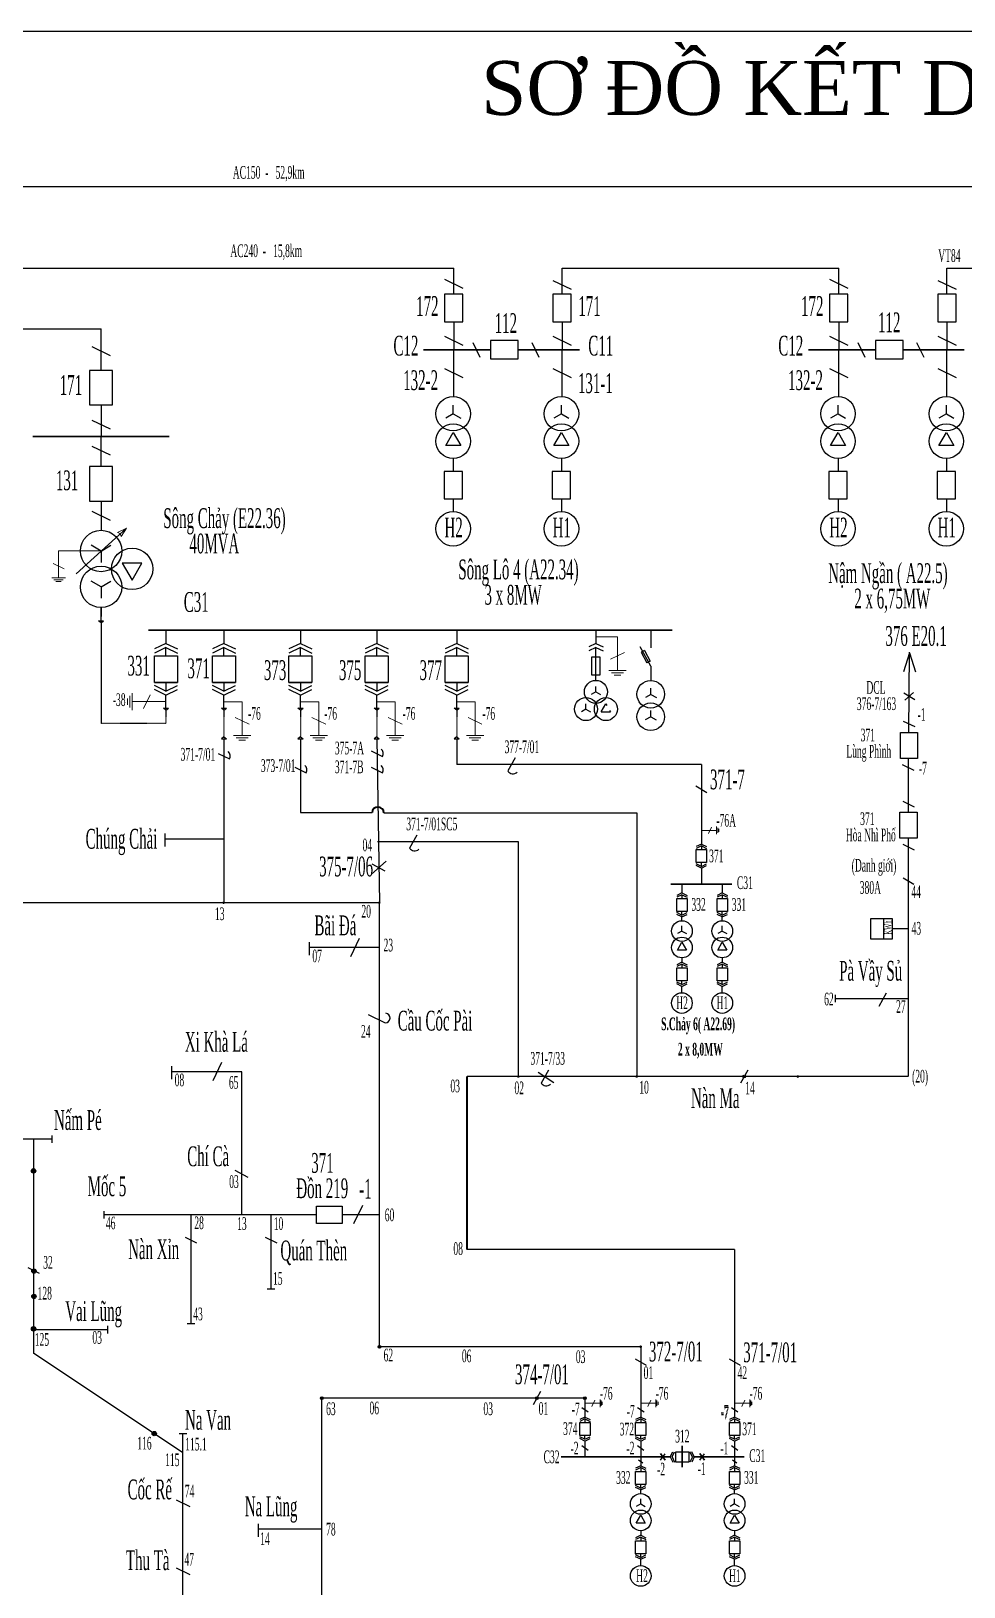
# Model space of a CAD drawing. Header units: inches. Extents: x 5954 to 16840, y 1852 to 5708.
# Drawn here: x 14984 to 15356, y 2912 to 3532 of the extents above; entities that cross this region are included whole.
import ezdxf

# ---------------------------------------------------------------- set-up
doc = ezdxf.new("R2010")
doc.units = ezdxf.units.IN
doc.header["$LTSCALE"] = 0.007
doc.header["$MEASUREMENT"] = 0
doc.linetypes.add('HIDDENX2', pattern=[0.75, 0.5, -0.25])
doc.layers.get('0').update_dxf_attribs({"color": 8, "lineweight": 25})
for name, color, linetype, lineweight in [('0.4+6kV', 6, 'Continuous', 25), ('Cap 35', 30, 'HIDDENX2', 25), ('DZ 22+10', 170, 'Continuous', 25), ('DZ 35', 30, 'Continuous', 25), ('DZ110', 1, 'Continuous', 25), ('TC 110', 1, 'Continuous', 35), ('TC 35', 30, 'Continuous', 35), ('Tiep dat', 7, 'Continuous', 15)]:
    doc.layers.add(name, color=color, linetype=linetype, lineweight=lineweight)
doc.layers.add('Chu', color=7, linetype='Continuous')
doc.layers.add('so', color=7, linetype='Continuous')
doc.styles.add('chu', font='times.ttf', dxfattribs={"width": 0.5, "height": 0.2})
doc.styles.get("Standard").update_dxf_attribs({"font": 'tahoma.ttf'})

msp = doc.modelspace()

# ---------------------------------------------------------------- hatches: boundary and pattern name
at = {"layer": 'DZ 35'}
for points in [[(15059.93, 3184.36, 1), (15061.01, 3184.36, 1)], [(15122, 3184.36, 1), (15123.07, 3184.36, 1)], [(15177.47, 3115.06, 1), (15178.55, 3115.06, 1)], [(15224.67, 3115.06, 1), (15225.75, 3115.06, 1)], [(15267.52, 3115.06, 1), (15268.59, 3115.06, 1)], [(15288.94, 3115.06, 1), (15290.02, 3115.06, 1)], [(14984.66, 3078.27, 1), (14984.66, 3076.54, 1)], [(14984.82, 3038.35, 1), (14984.82, 3036.62, 1)], [(14984.82, 3028.29, 1), (14984.82, 3026.56, 1)], [(14984.66, 3015.35, 1), (14984.66, 3013.63, 1)], [(15122.08, 3007.34, 1), (15123.16, 3007.34, 1)], [(15226.29, 3007.34, 1), (15227.37, 3007.34, 1)], [(15099.15, 2986.84, 1), (15100.23, 2986.84, 1)], [(15184.86, 2986.84, 1), (15185.94, 2986.84, 1)], [(15204.02, 2986.84, 1), (15205.1, 2986.84, 1)], [(15032.84, 2973.56, 1), (15032.84, 2971.83, 1)]]:
    msp.add_hatch(color=256, dxfattribs=at).paths.add_polyline_path(points)

# ---------------------------------------------------------------- linework, layer by layer
at = {"color": 0}
msp.add_lwpolyline([(16839.72, 1851.86), (14499.79, 1851.86), (14499.79, 3531.81), (16839.72, 3531.81)], close=True, dxfattribs=at)
at = {"layer": '0.4+6kV', "color": 6}
for p, q in [((15149.05, 3366.61), (15152.03, 3371.78)), ((15152.03, 3371.78), (15155.02, 3366.61)), ((15192.23, 3366.61), (15195.21, 3371.78)), ((15195.21, 3371.78), (15198.2, 3366.61)), ((15302.55, 3366.61), (15305.53, 3371.78)), ((15305.53, 3371.78), (15308.52, 3366.61)), ((15345.73, 3366.61), (15348.71, 3371.78)), ((15348.71, 3371.78), (15351.7, 3366.61)), ((15155.02, 3366.61), (15149.05, 3366.61)), ((15198.2, 3366.61), (15192.23, 3366.61)), ((15308.52, 3366.61), (15302.55, 3366.61)), ((15351.7, 3366.61), (15345.73, 3366.61)), ((15152.03, 3361.46), (15152.03, 3356.29)), ((15195.21, 3361.46), (15195.21, 3356.29)), ((15305.53, 3361.46), (15305.53, 3356.29)), ((15348.71, 3361.46), (15348.71, 3356.29)), ((15152.03, 3345.3), (15152.03, 3340.28)), ((15152.03, 3344.24), (15152.03, 3340.28)), ((15195.21, 3345.3), (15195.21, 3340.28)), ((15195.21, 3344.24), (15195.21, 3340.28)), ((15305.53, 3345.3), (15305.53, 3340.28)), ((15305.53, 3344.24), (15305.53, 3340.28)), ((15348.71, 3345.3), (15348.71, 3340.28)), ((15348.71, 3344.24), (15348.71, 3340.28)), ((15152.03, 3336.63), (15152.03, 3336.63)), ((15195.21, 3336.63), (15195.21, 3336.63)), ((15305.53, 3336.63), (15305.53, 3336.63)), ((15348.71, 3336.63), (15348.71, 3336.63))]:
    msp.add_line(p, q, dxfattribs=at)
at = {"layer": '0.4+6kV'}
for p, q in [((15241.46, 3165.47), (15243.25, 3168.56)), ((15245.04, 3165.47), (15241.46, 3165.47)), ((15243.25, 3168.56), (15245.04, 3165.47)), ((15257.54, 3165.47), (15259.33, 3168.56)), ((15261.12, 3165.47), (15257.54, 3165.47)), ((15259.33, 3168.56), (15261.12, 3165.47)), ((15243.25, 3160.61), (15241.19, 3159.61)), ((15243.25, 3159.88), (15241.19, 3158.88)), ((15243.25, 3162.37), (15243.25, 3160.61)), ((15243.25, 3160.61), (15245.31, 3159.61)), ((15243.25, 3159.88), (15243.25, 3158.41)), ((15243.25, 3159.88), (15245.31, 3158.88)), ((15259.33, 3160.61), (15257.27, 3159.61)), ((15259.33, 3159.88), (15257.27, 3158.88)), ((15259.33, 3162.37), (15259.33, 3160.61)), ((15259.33, 3160.61), (15261.4, 3159.61)), ((15259.33, 3159.88), (15259.33, 3158.41)), ((15259.33, 3159.88), (15261.4, 3158.88)), ((15243.23, 3151.01), (15241.17, 3152.01)), ((15243.25, 3151.74), (15241.19, 3152.74)), ((15243.23, 3151.01), (15245.29, 3152.01)), ((15243.23, 3148.5), (15243.23, 3151.01)), ((15243.25, 3151.74), (15243.25, 3153.21)), ((15243.25, 3151.74), (15245.31, 3152.74)), ((15259.32, 3151.01), (15257.26, 3152.01)), ((15259.33, 3151.74), (15257.27, 3152.74)), ((15259.32, 3151.01), (15261.38, 3152.01)), ((15259.32, 3148.5), (15259.32, 3151.01)), ((15259.33, 3151.74), (15259.33, 3153.21)), ((15259.33, 3151.74), (15261.4, 3152.74)), ((15225.04, 2937.07), (15226.83, 2940.17)), ((15226.83, 2940.17), (15228.62, 2937.07)), ((15262.48, 2937.07), (15264.27, 2940.17)), ((15264.27, 2940.17), (15266.06, 2937.07)), ((15228.62, 2937.07), (15225.04, 2937.07)), ((15226.83, 2933.97), (15226.83, 2932.21)), ((15266.06, 2937.07), (15262.48, 2937.07)), ((15264.27, 2933.97), (15264.27, 2932.21)), ((15226.83, 2932.21), (15224.76, 2931.21)), ((15226.83, 2931.48), (15224.76, 2930.48)), ((15226.83, 2932.21), (15228.89, 2931.21)), ((15226.83, 2931.48), (15226.83, 2930.01)), ((15226.83, 2931.48), (15228.89, 2930.48)), ((15264.27, 2932.21), (15262.2, 2931.21)), ((15264.27, 2931.48), (15262.2, 2930.48)), ((15264.27, 2932.21), (15266.33, 2931.21)), ((15264.27, 2931.48), (15264.27, 2930.01)), ((15264.27, 2931.48), (15266.33, 2930.48)), ((15226.83, 2923.34), (15224.76, 2924.34)), ((15226.83, 2922.61), (15224.76, 2923.61)), ((15226.83, 2923.34), (15226.83, 2924.81)), ((15226.83, 2923.34), (15228.89, 2924.34)), ((15226.83, 2922.61), (15228.89, 2923.61)), ((15226.83, 2920.1), (15226.83, 2922.61)), ((15264.25, 2922.61), (15262.19, 2923.61)), ((15264.27, 2923.34), (15262.2, 2924.34)), ((15264.25, 2922.61), (15266.31, 2923.61)), ((15264.25, 2920.1), (15264.25, 2922.61)), ((15264.27, 2923.34), (15264.27, 2924.81)), ((15264.27, 2923.34), (15266.33, 2924.34))]:
    msp.add_line(p, q, dxfattribs=at)
for points in [[(15241.19, 3158.41), (15245.31, 3158.41), (15245.31, 3153.21), (15241.19, 3153.21)], [(15257.27, 3158.41), (15261.4, 3158.41), (15261.4, 3153.21), (15257.27, 3153.21)], [(15224.76, 2930.01), (15228.89, 2930.01), (15228.89, 2924.81), (15224.76, 2924.81)], [(15262.2, 2930.01), (15266.33, 2930.01), (15266.33, 2924.81), (15262.2, 2924.81)]]:
    msp.add_lwpolyline(points, close=True, dxfattribs=at)
at = {"layer": '0.4+6kV', "color": 6}
for centre in [(15152.03, 3368.34), (15195.21, 3368.34), (15305.53, 3368.34), (15348.71, 3368.34), (15152.03, 3333.41), (15152.03, 3333.41), (15195.21, 3333.41), (15195.21, 3333.41), (15305.53, 3333.41), (15305.53, 3333.41), (15348.71, 3333.41), (15348.71, 3333.41)]:
    msp.add_circle(centre, 6.87, dxfattribs=at)
at = {"layer": '0.4+6kV'}
for centre in [(15243.25, 3166.5), (15259.33, 3166.5), (15243.23, 3144.37), (15243.23, 3144.37), (15259.32, 3144.37), (15259.32, 3144.37), (15226.83, 2938.1), (15264.27, 2938.1), (15226.83, 2915.97), (15226.83, 2915.97), (15264.25, 2915.97), (15264.25, 2915.97)]:
    msp.add_circle(centre, 4.12, dxfattribs=at)
at = {"layer": 'Cap 35'}
for p, q in [((15037.49, 3261.05), (15037.49, 3255.77)), ((15060.58, 3261.05), (15060.58, 3250.49)), ((15091.13, 3261.05), (15091.13, 3250.49)), ((15121.56, 3261.05), (15121.56, 3250.49)), ((15153.45, 3261.05), (15153.45, 3250.49)), ((15037.49, 3255.77), (15011.61, 3255.77))]:
    msp.add_line(p, q, dxfattribs=at)
at = {"layer": 'DZ 22+10', "color": 170}
for p, q in [((15027.92, 3319.68), (15020.05, 3319.68)), ((15020.05, 3319.68), (15023.99, 3312.87)), ((15023.99, 3312.87), (15027.92, 3319.68))]:
    msp.add_line(p, q, dxfattribs=at)
msp.add_circle((15023.99, 3317.41), 8.25, dxfattribs=at)
at = {"layer": 'DZ 35'}
for p, q in [((15011.61, 3310.27), (15007.68, 3312.54)), ((15011.61, 3310.27), (15015.54, 3312.54)), ((15011.61, 3310.27), (15011.61, 3305.73)), ((15011.61, 3296.77), (15011.61, 3302.02)), ((15011.61, 3302.02), (15011.61, 3298.41)), ((15011.61, 3295.97), (15010.6, 3296.77)), ((15010.6, 3296.77), (15012.63, 3296.77)), ((15011.61, 3295.97), (15012.63, 3296.77)), ((15011.61, 3295.97), (15011.61, 3255.77)), ((15037.49, 3287.72), (15032.91, 3285.5)), ((15037.49, 3292.98), (15037.49, 3287.72)), ((15037.49, 3287.72), (15042.08, 3285.5)), ((15060.58, 3287.72), (15056, 3285.5)), ((15060.58, 3292.98), (15060.58, 3287.72)), ((15060.58, 3287.72), (15065.16, 3285.5)), ((15091.13, 3287.72), (15086.54, 3285.5)), ((15091.13, 3292.98), (15091.13, 3287.72)), ((15091.13, 3287.72), (15095.71, 3285.5)), ((15121.56, 3287.72), (15116.98, 3285.5)), ((15121.56, 3292.98), (15121.56, 3287.72)), ((15121.56, 3287.72), (15126.14, 3285.5)), ((15153.45, 3287.72), (15148.87, 3285.5)), ((15153.45, 3292.98), (15153.45, 3287.72)), ((15153.45, 3287.72), (15158.03, 3285.5)), ((15208.95, 3287.72), (15206.12, 3286.35)), ((15208.95, 3292.98), (15208.95, 3287.72)), ((15208.95, 3287.72), (15211.79, 3286.35)), ((15230.81, 3292.98), (15230.81, 3285.91)), ((15037.49, 3286.1), (15032.91, 3283.88)), ((15037.49, 3282.72), (15037.49, 3286.1)), ((15037.49, 3286.1), (15042.08, 3283.88)), ((15060.58, 3286.1), (15056, 3283.88)), ((15060.58, 3282.72), (15060.58, 3286.1)), ((15060.58, 3286.1), (15065.16, 3283.88)), ((15091.13, 3286.1), (15086.54, 3283.88)), ((15091.13, 3282.72), (15091.13, 3286.1)), ((15091.13, 3286.1), (15095.71, 3283.88)), ((15121.56, 3286.1), (15116.98, 3283.88)), ((15121.56, 3282.72), (15121.56, 3286.1)), ((15121.56, 3286.1), (15126.14, 3283.88)), ((15153.45, 3286.1), (15148.87, 3283.88)), ((15153.45, 3282.72), (15153.45, 3286.1)), ((15153.45, 3286.1), (15158.03, 3283.88)), ((15208.95, 3286.1), (15206.12, 3284.73)), ((15207.34, 3282.37), (15210.56, 3282.37)), ((15207.34, 3275.05), (15207.34, 3282.37)), ((15208.95, 3286.1), (15211.79, 3284.73)), ((15208.95, 3273), (15208.95, 3286.1)), ((15210.56, 3282.37), (15210.56, 3275.05)), ((15230.81, 3278.63), (15226.65, 3286.38)), ((15228.29, 3284.94), (15226.94, 3284.22)), ((15226.94, 3284.22), (15229.24, 3279.92)), ((15228.29, 3284.94), (15230.6, 3280.64)), ((15334, 3284.02), (15331.61, 3276.37)), ((15333.75, 3252.2), (15334, 3284.24)), ((15334, 3284.02), (15336.38, 3276.37)), ((15210.56, 3275.05), (15207.34, 3275.05)), ((15230.6, 3280.64), (15229.24, 3279.92)), ((15230.81, 3278.63), (15230.81, 3272.95)), ((15032.91, 3272.1), (15042.08, 3272.1)), ((15037.49, 3268.72), (15032.91, 3270.95)), ((15037.49, 3267.1), (15032.91, 3269.32)), ((15037.49, 3272.1), (15037.49, 3268.72)), ((15037.49, 3268.72), (15042.08, 3270.95)), ((15037.49, 3267.1), (15042.08, 3269.32)), ((15056, 3272.1), (15065.16, 3272.1)), ((15060.58, 3268.72), (15056, 3270.95)), ((15060.58, 3267.1), (15056, 3269.32)), ((15060.58, 3272.1), (15060.58, 3268.72)), ((15060.58, 3268.72), (15065.16, 3270.95)), ((15060.58, 3267.1), (15065.16, 3269.32)), ((15086.54, 3272.1), (15095.71, 3272.1)), ((15091.13, 3268.72), (15086.54, 3270.95)), ((15091.13, 3267.1), (15086.54, 3269.32)), ((15091.13, 3272.1), (15091.13, 3268.72)), ((15091.13, 3268.72), (15095.71, 3270.95)), ((15091.13, 3267.1), (15095.71, 3269.32)), ((15116.98, 3272.1), (15126.14, 3272.1)), ((15121.56, 3268.72), (15116.98, 3270.95)), ((15121.56, 3267.1), (15116.98, 3269.32)), ((15121.56, 3272.1), (15121.56, 3268.72)), ((15121.56, 3268.72), (15126.14, 3270.95)), ((15121.56, 3267.1), (15126.14, 3269.32)), ((15148.87, 3272.1), (15158.03, 3272.1)), ((15153.45, 3268.72), (15148.87, 3270.95)), ((15153.45, 3267.1), (15148.87, 3269.32)), ((15153.45, 3272.1), (15153.45, 3268.72)), ((15153.45, 3268.72), (15158.03, 3270.95)), ((15153.45, 3267.1), (15158.03, 3269.32)), ((15208.95, 3268.41), (15208.95, 3270.52)), ((15230.88, 3267.41), (15230.88, 3269.94)), ((15037.49, 3261.85), (15037.49, 3267.1)), ((15060.58, 3261.85), (15060.58, 3267.1)), ((15091.13, 3261.85), (15091.13, 3267.1)), ((15121.56, 3261.85), (15121.56, 3267.1)), ((15153.45, 3261.85), (15153.45, 3267.1)), ((15204.98, 3261.54), (15204.98, 3263.65)), ((15208.95, 3268.41), (15207.12, 3267.36)), ((15208.95, 3268.41), (15210.78, 3267.36)), ((15211.09, 3260.49), (15212.92, 3263.65)), ((15212.92, 3263.65), (15213.31, 3262.97)), ((15230.88, 3267.41), (15228.68, 3266.14)), ((15230.88, 3267.41), (15233.07, 3266.14)), ((15331.69, 3267.97), (15336.07, 3265.36)), ((15037.49, 3261.05), (15036.48, 3261.85)), ((15036.48, 3261.85), (15038.51, 3261.85)), ((15037.49, 3261.05), (15038.51, 3261.85)), ((15060.58, 3261.05), (15059.57, 3261.85)), ((15059.57, 3261.85), (15061.6, 3261.85)), ((15060.58, 3261.05), (15061.6, 3261.85)), ((15091.13, 3261.05), (15090.11, 3261.85)), ((15090.11, 3261.85), (15092.14, 3261.85)), ((15091.13, 3261.05), (15092.14, 3261.85)), ((15121.56, 3261.05), (15120.55, 3261.85)), ((15120.55, 3261.85), (15122.57, 3261.85)), ((15121.56, 3261.05), (15122.57, 3261.85)), ((15153.45, 3261.05), (15152.44, 3261.85)), ((15152.44, 3261.85), (15154.47, 3261.85)), ((15153.45, 3261.05), (15154.47, 3261.85)), ((15204.98, 3261.54), (15203.15, 3260.49)), ((15204.98, 3261.54), (15206.81, 3260.49)), ((15211.09, 3260.49), (15214.75, 3260.49)), ((15214.43, 3261.04), (15214.75, 3260.49)), ((15230.81, 3258.47), (15228.62, 3257.2)), ((15230.81, 3258.47), (15230.81, 3261)), ((15230.81, 3258.47), (15233, 3257.2)), ((15331.51, 3256.78), (15336.09, 3254.56)), ((15060.58, 3250.49), (15059.57, 3249.69)), ((15060.58, 3250.49), (15061.6, 3249.69)), ((15091.13, 3250.49), (15090.11, 3249.69)), ((15091.13, 3250.49), (15092.14, 3249.69)), ((15121.56, 3250.49), (15120.55, 3249.69)), ((15121.56, 3250.49), (15122.57, 3249.69)), ((15153.45, 3250.49), (15152.44, 3249.69)), ((15153.45, 3250.49), (15154.47, 3249.69)), ((15058.29, 3243.88), (15062.87, 3241.66)), ((15059.57, 3249.69), (15061.6, 3249.69)), ((15090.11, 3249.69), (15092.14, 3249.69)), ((15119.27, 3244.88), (15123.85, 3242.66)), ((15120.55, 3249.69), (15122.57, 3249.69)), ((15152.44, 3249.69), (15154.47, 3249.69)), ((15088.83, 3238.38), (15093.42, 3236.16)), ((15119.27, 3238.34), (15123.85, 3236.12)), ((15251.03, 3239.47), (15153.45, 3239.47)), ((15176.69, 3242.08), (15173.83, 3236.86)), ((15251.03, 3239.47), (15251.03, 3207.72)), ((15331.1, 3239.41), (15335.68, 3237.19)), ((15333.6, 3232.15), (15333.67, 3241.89)), ((15333.6, 3220.42), (15333.6, 3232.15)), ((15248.86, 3230.96), (15253.23, 3228.35)), ((15091.13, 3220.27), (15119.68, 3220.27)), ((15124.41, 3220.24), (15225.26, 3220.24)), ((15225.26, 3220.24), (15225.26, 3115.06)), ((15331.3, 3224.86), (15335.89, 3222.63)), ((15037.04, 3211.9), (15037.04, 3206.76)), ((15060.58, 3209.74), (15037.04, 3209.74)), ((15121.89, 3208.73), (15177.96, 3208.73)), ((15137.48, 3211.33), (15134.63, 3206.11)), ((15177.96, 3208.72), (15177.97, 3115.06)), ((15251.03, 3207.72), (15248.97, 3206.72)), ((15251.03, 3206.99), (15248.97, 3205.99)), ((15251.03, 3207.72), (15253.09, 3206.72)), ((15251.03, 3206.99), (15251.03, 3205.52)), ((15251.03, 3206.99), (15253.09, 3205.99)), ((15331.3, 3207.63), (15335.89, 3205.41)), ((15333.6, 3115.27), (15333.6, 3210.11)), ((15251.03, 3198.85), (15251.03, 3200.32)), ((15124.97, 3196.88), (15119.75, 3199.73)), ((15251.03, 3198.85), (15248.97, 3199.85)), ((15251.03, 3198.12), (15248.97, 3199.12)), ((15251.03, 3198.85), (15253.09, 3199.85)), ((15251.03, 3198.12), (15253.09, 3199.12)), ((15251.03, 3198.12), (15251.03, 3191.8)), ((15331.42, 3194.32), (15335.8, 3191.71)), ((15243.25, 3188.27), (15241.19, 3187.27)), ((15243.25, 3191.8), (15243.25, 3188.27)), ((15243.25, 3188.27), (15245.31, 3187.27)), ((15259.33, 3188.27), (15257.27, 3187.27)), ((15259.33, 3191.8), (15259.33, 3188.27)), ((15259.33, 3188.27), (15261.4, 3187.27)), ((15011.09, 3184.36), (14943.16, 3184.36)), ((15122.62, 3184.36), (15011.09, 3184.36)), ((15122.62, 3006.8), (15122.62, 3184.36)), ((15243.25, 3187.54), (15241.19, 3186.54)), ((15243.25, 3187.54), (15243.25, 3186.07)), ((15243.25, 3187.54), (15245.31, 3186.54)), ((15259.33, 3187.54), (15257.27, 3186.54)), ((15259.33, 3187.54), (15259.33, 3186.07)), ((15259.33, 3187.54), (15261.4, 3186.54)), ((15243.25, 3179.4), (15241.19, 3180.4)), ((15243.25, 3178.67), (15241.19, 3179.67)), ((15243.25, 3179.4), (15243.25, 3180.87)), ((15243.25, 3179.4), (15245.31, 3180.4)), ((15243.25, 3178.67), (15245.31, 3179.67)), ((15243.25, 3177.19), (15243.25, 3178.67)), ((15259.33, 3179.4), (15257.27, 3180.4)), ((15259.33, 3178.67), (15257.27, 3179.67)), ((15259.33, 3179.4), (15259.33, 3180.87)), ((15259.33, 3179.4), (15261.4, 3180.4)), ((15259.33, 3178.67), (15261.4, 3179.67)), ((15259.33, 3177.19), (15259.33, 3178.67)), ((15323.69, 3177.92), (15323.69, 3170)), ((15114.59, 3170.1), (15111.03, 3162.77)), ((15243.25, 3173.07), (15241.46, 3172.04)), ((15243.25, 3173.07), (15243.25, 3175.14)), ((15243.25, 3173.07), (15245.04, 3172.04)), ((15259.33, 3173.07), (15257.54, 3172.04)), ((15259.33, 3173.07), (15259.33, 3175.14)), ((15259.33, 3173.07), (15261.12, 3172.04)), ((15333.6, 3173.96), (15327.21, 3173.96)), ((15094.54, 3168.6), (15094.54, 3163.46)), ((15122.62, 3166.44), (15094.54, 3166.44)), ((15304.56, 3144.66), (15304.56, 3147.69)), ((15304.56, 3146.17), (15333.6, 3146.17)), ((15324.68, 3148.23), (15321.83, 3143.01)), ((15118.14, 3139.73), (15124.91, 3136.45)), ((15059.68, 3120.66), (15056.12, 3113.33)), ((15039.63, 3119.15), (15039.63, 3114.01)), ((15067.7, 3116.99), (15039.63, 3116.99)), ((15067.7, 3059.94), (15067.7, 3116.99)), ((15333.6, 3115.06), (15157.56, 3115.06)), ((15189.98, 3117.66), (15187.13, 3112.45)), ((15269.48, 3117.66), (15266.63, 3112.45)), ((14992.04, 3090.09), (14943.16, 3090.09)), ((14984.66, 3090.09), (14984.66, 3004.81)), ((14992.04, 3088.58), (14992.04, 3091.6)), ((15070.31, 3074.8), (15065.09, 3077.66)), ((15012.87, 3058.43), (15012.87, 3061.45)), ((15097.51, 3059.94), (15012.87, 3059.94)), ((15047.44, 3059.94), (15047.44, 3016.46)), ((15079.37, 3059.94), (15079.37, 3030.25)), ((15122.62, 3059.94), (15107.82, 3059.94)), ((15115.87, 3063.61), (15112.32, 3056.27)), ((15045.14, 3051.02), (15049.73, 3048.79)), ((15077.08, 3051.02), (15081.66, 3048.79)), ((15264.27, 3046.05), (15157.56, 3046.05)), ((15264.27, 3046.05), (15264.27, 2979.32)), ((14982.37, 3038.92), (14986.95, 3036.69)), ((15080.88, 3030.25), (15077.86, 3030.25)), ((15122.62, 3006.8), (15122.62, 3032.08)), ((15014.35, 3012.67), (15014.35, 3015.7)), ((15048.95, 3016.46), (15045.92, 3016.46)), ((14984.66, 3014.18), (15014.35, 3014.18)), ((15044.25, 2965.09), (14984.66, 3004.81)), ((15226.83, 3007.34), (15122.62, 3007.34)), ((15224.64, 3002.56), (15229.01, 2999.95)), ((15226.83, 3007.34), (15226.83, 2979.32)), ((15262.1, 3002.56), (15266.47, 2999.95)), ((15186.83, 2989.45), (15183.98, 2984.23)), ((15099.69, 2881.79), (15099.69, 2987.38)), ((15204.56, 2986.84), (15099.69, 2986.84)), ((15204.56, 2986.84), (15204.56, 2979.32)), ((15204.56, 2979.32), (15202.5, 2978.32)), ((15204.56, 2978.59), (15202.5, 2977.59)), ((15203.34, 2983.16), (15205.9, 2981.35)), ((15204.56, 2979.32), (15206.62, 2978.32)), ((15204.56, 2978.59), (15204.56, 2977.12)), ((15204.56, 2978.59), (15206.62, 2977.59)), ((15226.83, 2979.32), (15224.76, 2978.32)), ((15226.83, 2978.59), (15224.76, 2977.59)), ((15225.6, 2983.16), (15228.17, 2981.35)), ((15226.83, 2979.32), (15228.89, 2978.32)), ((15226.83, 2978.59), (15226.83, 2977.12)), ((15226.83, 2978.59), (15228.89, 2977.59)), ((15264.27, 2979.32), (15262.2, 2978.32)), ((15264.27, 2978.59), (15262.2, 2977.59)), ((15263.04, 2983.16), (15265.61, 2981.35)), ((15264.27, 2979.32), (15266.33, 2978.32)), ((15264.27, 2978.59), (15264.27, 2977.12)), ((15264.27, 2978.59), (15266.33, 2977.59)), ((15045.76, 2972.6), (15042.73, 2972.6)), ((15044.25, 2882.33), (15044.25, 2972.6)), ((15204.56, 2970.45), (15202.5, 2971.45)), ((15204.56, 2970.45), (15204.56, 2971.92)), ((15204.56, 2970.45), (15206.62, 2971.45)), ((15226.83, 2970.45), (15224.76, 2971.45)), ((15226.83, 2970.45), (15226.83, 2971.92)), ((15226.83, 2970.45), (15228.89, 2971.45)), ((15264.27, 2970.45), (15262.2, 2971.45)), ((15264.27, 2970.45), (15264.27, 2971.92)), ((15264.27, 2970.45), (15266.33, 2971.45)), ((15204.56, 2969.72), (15202.5, 2970.72)), ((15203.28, 2967.92), (15205.84, 2966.1)), ((15204.56, 2969.72), (15206.62, 2970.72)), ((15204.56, 2969.72), (15204.56, 2963.4)), ((15226.83, 2969.72), (15224.76, 2970.72)), ((15225.55, 2967.92), (15228.11, 2966.1)), ((15226.83, 2969.72), (15228.89, 2970.72)), ((15226.83, 2969.72), (15226.83, 2963.4)), ((15234.75, 2962.17), (15236.59, 2964.63)), ((15238.58, 2963.4), (15239.58, 2965.46)), ((15239.31, 2963.4), (15240.31, 2965.46)), ((15247.45, 2963.4), (15246.45, 2965.46)), ((15248.18, 2963.4), (15247.18, 2965.46)), ((15250.37, 2962.17), (15252.21, 2964.63)), ((15264.27, 2969.72), (15262.2, 2970.72)), ((15262.99, 2967.92), (15265.55, 2966.1)), ((15264.27, 2969.72), (15266.33, 2970.72)), ((15264.27, 2969.72), (15264.27, 2963.4)), ((15226.83, 2959.87), (15224.76, 2958.87)), ((15226.83, 2959.14), (15224.76, 2958.14)), ((15225.99, 2962.24), (15227.66, 2961.09)), ((15226.83, 2963.4), (15226.83, 2959.87)), ((15226.83, 2959.87), (15228.89, 2958.87)), ((15226.83, 2959.14), (15226.83, 2957.67)), ((15226.83, 2959.14), (15228.89, 2958.14)), ((15238.58, 2963.4), (15239.58, 2961.33)), ((15239.31, 2963.4), (15240.31, 2961.33)), ((15247.45, 2963.4), (15246.45, 2961.33)), ((15248.18, 2963.4), (15247.18, 2961.33)), ((15264.27, 2959.87), (15262.2, 2958.87)), ((15264.27, 2959.14), (15262.2, 2958.14)), ((15263.43, 2962.24), (15265.1, 2961.09)), ((15264.27, 2963.4), (15264.27, 2959.87)), ((15264.27, 2959.87), (15266.33, 2958.87)), ((15264.27, 2959.14), (15264.27, 2957.67)), ((15264.27, 2959.14), (15266.33, 2958.14)), ((15226.83, 2951), (15226.83, 2952.47)), ((15264.27, 2951), (15264.27, 2952.47)), ((15041.52, 2946.32), (15046.97, 2943.68)), ((15226.83, 2951), (15224.76, 2952)), ((15226.83, 2950.27), (15224.76, 2951.27)), ((15226.83, 2951), (15228.89, 2952)), ((15226.83, 2950.27), (15228.89, 2951.27)), ((15226.83, 2948.8), (15226.83, 2950.27)), ((15226.83, 2944.67), (15226.83, 2946.74)), ((15264.27, 2951), (15262.2, 2952)), ((15264.27, 2950.27), (15262.2, 2951.27)), ((15264.27, 2951), (15266.33, 2952)), ((15264.27, 2950.27), (15266.33, 2951.27)), ((15264.27, 2948.8), (15264.27, 2950.27)), ((15264.27, 2944.67), (15264.27, 2946.74)), ((15226.83, 2944.67), (15225.04, 2943.64)), ((15226.83, 2944.67), (15228.62, 2943.64)), ((15264.27, 2944.67), (15262.48, 2943.64)), ((15264.27, 2944.67), (15266.06, 2943.64)), ((15074.23, 2936.75), (15074.23, 2931.6)), ((15099.69, 2934.58), (15074.23, 2934.58)), ((15041.52, 2919.16), (15046.97, 2916.52))]:
    msp.add_line(p, q, dxfattribs=at)
at = {"layer": 'DZ 35', "ltscale": 4}
for p, q in [((15060.58, 3249.69), (15060.58, 3184.36)), ((15091.13, 3249.69), (15091.13, 3220.27)), ((15121.56, 3249.69), (15122.62, 3184.36)), ((15153.45, 3249.69), (15153.45, 3239.47))]:
    msp.add_line(p, q, dxfattribs=at)
at = {"layer": 'DZ 35', "lineweight": 40}
msp.add_line((15157.56, 3046.05), (15157.56, 3115.06), dxfattribs=at)
at = {"layer": 'DZ 35'}
for points in [[(15032.91, 3282.72), (15042.08, 3282.72), (15042.08, 3272.1), (15032.91, 3272.1)], [(15056, 3282.72), (15065.16, 3282.72), (15065.16, 3272.1), (15056, 3272.1)], [(15086.54, 3282.72), (15095.71, 3282.72), (15095.71, 3272.1), (15086.54, 3272.1)], [(15116.98, 3282.72), (15126.14, 3282.72), (15126.14, 3272.1), (15116.98, 3272.1)], [(15148.87, 3282.72), (15158.03, 3282.72), (15158.03, 3272.1), (15148.87, 3272.1)], [(15330.36, 3241.89), (15330.36, 3252.2), (15337.23, 3252.2), (15337.23, 3241.89)], [(15330.16, 3210.11), (15330.16, 3220.42), (15337.03, 3220.42), (15337.03, 3210.11)], [(15248.97, 3205.52), (15253.09, 3205.52), (15253.09, 3200.32), (15248.97, 3200.32)], [(15241.19, 3186.07), (15245.31, 3186.07), (15245.31, 3180.87), (15241.19, 3180.87)], [(15257.27, 3186.07), (15261.4, 3186.07), (15261.4, 3180.87), (15257.27, 3180.87)], [(15327.21, 3170), (15327.21, 3177.92), (15318.42, 3177.92), (15318.42, 3170)], [(15107.82, 3056.5), (15097.51, 3056.5), (15097.51, 3063.38), (15107.82, 3063.38)], [(15202.5, 2977.12), (15206.62, 2977.12), (15206.62, 2971.92), (15202.5, 2971.92)], [(15224.76, 2977.12), (15228.89, 2977.12), (15228.89, 2971.92), (15224.76, 2971.92)], [(15262.2, 2977.12), (15266.33, 2977.12), (15266.33, 2971.92), (15262.2, 2971.92)], [(15240.78, 2961.33), (15240.78, 2965.46), (15245.98, 2965.46), (15245.98, 2961.33)], [(15224.76, 2957.67), (15228.89, 2957.67), (15228.89, 2952.47), (15224.76, 2952.47)], [(15262.2, 2957.67), (15266.33, 2957.67), (15266.33, 2952.47), (15262.2, 2952.47)]]:
    msp.add_lwpolyline(points, close=True, dxfattribs=at)
for centre, radius in [((15011.61, 3310.27), 8.25), ((15208.95, 3268.41), 4.58), ((15230.81, 3267.45), 5.5), ((15204.98, 3261.54), 4.58), ((15212.92, 3261.54), 4.58), ((15230.81, 3258.47), 5.5), ((15243.25, 3173.07), 4.12), ((15259.33, 3173.07), 4.12), ((15268.06, 3115.06), 0.54), ((14984.66, 3077.41), 0.864), ((14984.82, 3037.49), 0.864), ((14984.82, 3027.43), 0.864), ((14984.66, 3014.49), 0.864), ((15122.62, 3007.34), 0.54), ((15099.69, 2986.84), 0.54), ((15185.4, 2986.84), 0.54), ((15204.56, 2986.84), 0.54), ((15032.84, 2972.69), 0.864), ((15226.83, 2944.67), 4.12), ((15264.27, 2944.67), 4.12)]:
    msp.add_circle(centre, radius, dxfattribs=at)
for centre, radius, start, end in [((15060.58, 3242.77), 2.55, 334.12461, 46.3109), ((15121.56, 3243.77), 2.55, 334.12461, 46.3109), ((15091.13, 3237.27), 2.55, 334.12461, 46.3109), ((15121.56, 3237.23), 2.55, 334.12461, 46.3109), ((15175.84, 3238.1), 2.36, 211.78168, 314.79441), ((15136.64, 3207.36), 2.36, 211.78168, 314.79441), ((15124.9, 3138.41), 1.96, 270.33789, 81.71583), ((15189.14, 3113.69), 2.36, 211.78168, 314.79441)]:
    msp.add_arc(centre, radius, start, end, dxfattribs=at)
at = {"layer": 'DZ 35', "lineweight": 40}
msp.add_arc((15122.04, 3220.13), 2.37, 2.62274, 176.63147, dxfattribs=at)
at = {"layer": 'DZ110', "color": 1}
for p, q in [((15499.03, 3469.78), (14518.32, 3469.78)), ((14531.48, 3437.33), (15152.27, 3437.33)), ((15152.27, 3426.94), (15152.27, 3437.33)), ((15195.45, 3426.94), (15195.45, 3437.33)), ((15195.45, 3437.33), (15305.77, 3437.33)), ((15305.77, 3426.94), (15305.77, 3437.33)), ((15348.95, 3437.33), (15598.87, 3437.33)), ((15348.95, 3426.94), (15348.95, 3437.33)), ((15148.61, 3432.94), (15155.94, 3429.38)), ((15191.79, 3432.44), (15199.12, 3428.88)), ((15302.11, 3432.94), (15309.44, 3429.38)), ((15345.29, 3432.44), (15352.62, 3428.88)), ((14957.37, 3413.17), (15011.61, 3413.17)), ((15011.61, 3396.52), (15011.61, 3413.17)), ((15152.27, 3415.95), (15152.27, 3404.81)), ((15195.45, 3415.95), (15195.45, 3404.81)), ((15305.77, 3415.95), (15305.77, 3404.81)), ((15348.95, 3415.95), (15348.95, 3404.81)), ((15007.95, 3406.09), (15015.28, 3402.54)), ((15148.61, 3410.22), (15155.94, 3406.67)), ((15159.86, 3407.74), (15162.71, 3401.87)), ((15183.34, 3407.74), (15186.18, 3401.87)), ((15191.79, 3410.22), (15199.12, 3406.67)), ((15302.11, 3410.22), (15309.44, 3406.67)), ((15313.36, 3407.74), (15316.21, 3401.87)), ((15336.84, 3407.74), (15339.68, 3401.87)), ((15345.29, 3410.22), (15352.62, 3406.67)), ((15152.27, 3386.16), (15152.27, 3404.81)), ((15195.45, 3386.16), (15195.45, 3404.81)), ((15305.77, 3386.16), (15305.77, 3404.81)), ((15348.95, 3386.16), (15348.95, 3404.81)), ((15148.61, 3397.26), (15155.94, 3393.7)), ((15191.79, 3397.26), (15199.12, 3393.7)), ((15302.11, 3397.26), (15309.44, 3393.7)), ((15345.29, 3397.26), (15352.62, 3393.7)), ((15011.61, 3382.77), (15011.61, 3377.39)), ((15152.03, 3379.29), (15152.03, 3382.73)), ((15195.21, 3379.29), (15195.21, 3382.73)), ((15305.53, 3379.29), (15305.53, 3382.73)), ((15348.71, 3379.29), (15348.71, 3382.73)), ((15007.95, 3376.76), (15015.28, 3373.2)), ((15011.61, 3377.39), (15011.61, 3370.25)), ((15152.03, 3379.29), (15149.05, 3377.57)), ((15152.03, 3379.29), (15155.02, 3377.57)), ((15195.21, 3379.29), (15192.23, 3377.57)), ((15195.21, 3379.29), (15198.2, 3377.57)), ((15305.53, 3379.29), (15302.55, 3377.57)), ((15305.53, 3379.29), (15308.52, 3377.57)), ((15348.71, 3379.29), (15345.73, 3377.57)), ((15348.71, 3379.29), (15351.7, 3377.57)), ((15011.61, 3358.19), (15011.61, 3370.25)), ((15007.95, 3366.4), (15015.28, 3362.84)), ((15011.61, 3344.44), (15011.61, 3332.8)), ((15007.95, 3340.4), (15015.28, 3336.84)), ((15011.61, 3324.55), (15007.68, 3326.82)), ((15011.61, 3324.55), (15015.54, 3326.82)), ((15011.61, 3324.55), (15011.61, 3320.01)), ((15332.19, 3265.15), (15335.59, 3268.16)), ((15119.44, 3195.67), (15125.29, 3200.86)), ((15185.91, 3116.84), (15192.12, 3112.65))]:
    msp.add_line(p, q, dxfattribs=at)
for points in [[(15155.94, 3415.95), (15155.94, 3426.94), (15148.61, 3426.94), (15148.61, 3415.95)], [(15199.12, 3415.95), (15199.12, 3426.94), (15191.79, 3426.94), (15191.79, 3415.95)], [(15309.44, 3415.95), (15309.44, 3426.94), (15302.11, 3426.94), (15302.11, 3415.95)], [(15352.62, 3415.95), (15352.62, 3426.94), (15345.29, 3426.94), (15345.29, 3415.95)], [(15177.93, 3408.47), (15166.93, 3408.47), (15166.93, 3401.14), (15177.93, 3401.14)], [(15331.43, 3408.47), (15320.43, 3408.47), (15320.43, 3401.14), (15331.43, 3401.14)], [(15007.03, 3396.52), (15007.03, 3382.77), (15016.19, 3382.77), (15016.19, 3396.52)], [(15007.03, 3358.19), (15007.03, 3344.44), (15016.19, 3344.44), (15016.19, 3358.19)], [(15155.7, 3345.3), (15155.7, 3356.29), (15148.37, 3356.29), (15148.37, 3345.3)], [(15198.88, 3345.3), (15198.88, 3356.29), (15191.55, 3356.29), (15191.55, 3345.3)], [(15309.2, 3345.3), (15309.2, 3356.29), (15301.87, 3356.29), (15301.87, 3345.3)], [(15352.38, 3345.3), (15352.38, 3356.29), (15345.05, 3356.29), (15345.05, 3345.3)]]:
    msp.add_lwpolyline(points, close=True, dxfattribs=at)
for centre, radius in [((15152.03, 3379.29), 6.87), ((15195.21, 3379.29), 6.87), ((15305.53, 3379.29), 6.87), ((15348.71, 3379.29), 6.87), ((15011.61, 3324.55), 8.25)]:
    msp.add_circle(centre, radius, dxfattribs=at)
at = {"layer": 'TC 110', "color": 1}
for p, q in [((15140.2, 3404.81), (15166.93, 3404.81)), ((15177.93, 3404.81), (15202.34, 3404.81)), ((15293.7, 3404.81), (15320.43, 3404.81)), ((15331.43, 3404.81), (15355.84, 3404.81)), ((14984.44, 3370.25), (15038.78, 3370.25)), ((15234.76, 2964.72), (15236.58, 2962.07)), ((15243.41, 2967.89), (15243.41, 2959.38)), ((15250.38, 2964.72), (15252.2, 2962.07))]:
    msp.add_line(p, q, dxfattribs=at)
at = {"layer": 'TC 35'}
for p, q in [((15030.58, 3292.98), (15239.31, 3292.98)), ((15263.19, 3191.8), (15238.86, 3191.8)), ((15238.58, 2963.4), (15195.1, 2963.4)), ((15268.13, 2963.4), (15248.18, 2963.4))]:
    msp.add_line(p, q, dxfattribs=at)
at = {"layer": 'Tiep dat'}
for p, q in [((15001.63, 3315.47), (15021.7, 3333.69)), ((15021.7, 3333.69), (15018.11, 3332)), ((15018.11, 3332), (15019.26, 3331.47)), ((15019.67, 3330.28), (15019.26, 3331.47)), ((15021.7, 3333.69), (15019.67, 3330.28)), ((15011.69, 3324.6), (14994.67, 3324.6)), ((14994.67, 3324.6), (14994.67, 3318.52)), ((14994.67, 3324.6), (14994.67, 3318.52)), ((14994.67, 3324.6), (14994.67, 3318.52)), ((14992.47, 3319.58), (14996.87, 3317.45)), ((14992.47, 3319.58), (14996.87, 3317.45)), ((14992.47, 3319.58), (14996.87, 3317.45)), ((14994.67, 3318.52), (14994.67, 3313.82)), ((14994.67, 3318.52), (14994.67, 3313.82)), ((14994.67, 3318.52), (14994.67, 3313.82)), ((14991.92, 3313.82), (14997.42, 3313.82)), ((14991.92, 3313.82), (14997.42, 3313.82)), ((14991.92, 3313.82), (14997.42, 3313.82)), ((14992.79, 3313.07), (14996.55, 3313.07)), ((14992.79, 3313.07), (14996.55, 3313.07)), ((14992.79, 3313.07), (14996.55, 3313.07)), ((14993.63, 3312.34), (14995.71, 3312.34)), ((14993.63, 3312.34), (14995.71, 3312.34)), ((14993.63, 3312.34), (14995.71, 3312.34)), ((15208.95, 3290.35), (15217.56, 3290.35)), ((15217.56, 3290.35), (15217.56, 3282.75)), ((15217.56, 3290.35), (15217.56, 3282.75)), ((15217.56, 3290.35), (15217.56, 3282.75)), ((15220.31, 3284.08), (15214.81, 3281.41)), ((15217.56, 3282.75), (15217.56, 3276.88)), ((15217.56, 3282.75), (15217.56, 3276.88)), ((15217.56, 3282.75), (15217.56, 3276.88)), ((15221, 3276.88), (15214.13, 3276.88)), ((15221, 3276.88), (15214.13, 3276.88)), ((15221, 3276.88), (15214.13, 3276.88)), ((15219.91, 3275.94), (15215.21, 3275.94)), ((15219.91, 3275.94), (15215.21, 3275.94)), ((15219.91, 3275.94), (15215.21, 3275.94)), ((15218.86, 3275.02), (15216.27, 3275.02)), ((15218.86, 3275.02), (15216.27, 3275.02)), ((15218.86, 3275.02), (15216.27, 3275.02)), ((15022.17, 3265.79), (15022.17, 3263.21)), ((15022.17, 3265.79), (15022.17, 3263.21)), ((15022.17, 3265.79), (15022.17, 3263.21)), ((15023.08, 3266.85), (15023.08, 3262.15)), ((15023.08, 3266.85), (15023.08, 3262.15)), ((15023.08, 3266.85), (15023.08, 3262.15)), ((15024.02, 3267.94), (15024.02, 3261.06)), ((15024.02, 3267.94), (15024.02, 3261.06)), ((15024.02, 3267.94), (15024.02, 3261.06)), ((15029.89, 3264.5), (15024.02, 3264.5)), ((15029.89, 3264.5), (15024.02, 3264.5)), ((15029.89, 3264.5), (15024.02, 3264.5)), ((15031.23, 3267.25), (15028.56, 3261.75)), ((15037.49, 3264.5), (15029.89, 3264.5)), ((15060.58, 3264.47), (15067.9, 3264.47)), ((15067.9, 3264.47), (15067.9, 3256.87)), ((15067.9, 3264.47), (15067.9, 3256.87)), ((15067.9, 3264.47), (15067.9, 3256.87)), ((15091.13, 3264.47), (15098.44, 3264.47)), ((15098.44, 3264.47), (15098.44, 3256.87)), ((15098.44, 3264.47), (15098.44, 3256.87)), ((15098.44, 3264.47), (15098.44, 3256.87)), ((15121.56, 3264.47), (15128.87, 3264.47)), ((15128.87, 3264.47), (15128.87, 3256.87)), ((15128.87, 3264.47), (15128.87, 3256.87)), ((15128.87, 3264.47), (15128.87, 3256.87)), ((15153.45, 3264.47), (15160.77, 3264.47)), ((15160.77, 3264.47), (15160.77, 3256.87)), ((15160.77, 3264.47), (15160.77, 3256.87)), ((15160.77, 3264.47), (15160.77, 3256.87)), ((15065.15, 3258.21), (15070.65, 3255.54)), ((15065.15, 3258.21), (15070.65, 3255.54)), ((15065.15, 3258.21), (15070.65, 3255.54)), ((15067.9, 3256.87), (15067.9, 3251)), ((15067.9, 3256.87), (15067.9, 3251)), ((15067.9, 3256.87), (15067.9, 3251)), ((15095.69, 3258.21), (15101.19, 3255.54)), ((15095.69, 3258.21), (15101.19, 3255.54)), ((15095.69, 3258.21), (15101.19, 3255.54)), ((15098.44, 3256.87), (15098.44, 3251)), ((15098.44, 3256.87), (15098.44, 3251)), ((15098.44, 3256.87), (15098.44, 3251)), ((15126.12, 3258.21), (15131.62, 3255.54)), ((15126.12, 3258.21), (15131.62, 3255.54)), ((15126.12, 3258.21), (15131.62, 3255.54)), ((15128.87, 3256.87), (15128.87, 3251)), ((15128.87, 3256.87), (15128.87, 3251)), ((15128.87, 3256.87), (15128.87, 3251)), ((15158.02, 3258.21), (15163.52, 3255.54)), ((15158.02, 3258.21), (15163.52, 3255.54)), ((15158.02, 3258.21), (15163.52, 3255.54)), ((15160.77, 3256.87), (15160.77, 3251)), ((15160.77, 3256.87), (15160.77, 3251)), ((15160.77, 3256.87), (15160.77, 3251)), ((15064.46, 3251), (15071.33, 3251)), ((15064.46, 3251), (15071.33, 3251)), ((15064.46, 3251), (15071.33, 3251)), ((15065.54, 3250.06), (15070.25, 3250.06)), ((15065.54, 3250.06), (15070.25, 3250.06)), ((15065.54, 3250.06), (15070.25, 3250.06)), ((15095, 3251), (15101.88, 3251)), ((15095, 3251), (15101.88, 3251)), ((15095, 3251), (15101.88, 3251)), ((15096.09, 3250.06), (15100.79, 3250.06)), ((15096.09, 3250.06), (15100.79, 3250.06)), ((15096.09, 3250.06), (15100.79, 3250.06)), ((15125.44, 3251), (15132.31, 3251)), ((15125.44, 3251), (15132.31, 3251)), ((15125.44, 3251), (15132.31, 3251)), ((15126.52, 3250.06), (15131.22, 3250.06)), ((15126.52, 3250.06), (15131.22, 3250.06)), ((15126.52, 3250.06), (15131.22, 3250.06)), ((15157.33, 3251), (15164.2, 3251)), ((15157.33, 3251), (15164.2, 3251)), ((15157.33, 3251), (15164.2, 3251)), ((15158.41, 3250.06), (15163.12, 3250.06)), ((15158.41, 3250.06), (15163.12, 3250.06)), ((15158.41, 3250.06), (15163.12, 3250.06)), ((15066.6, 3249.15), (15069.19, 3249.15)), ((15066.6, 3249.15), (15069.19, 3249.15)), ((15066.6, 3249.15), (15069.19, 3249.15)), ((15097.15, 3249.15), (15099.73, 3249.15)), ((15097.15, 3249.15), (15099.73, 3249.15)), ((15097.15, 3249.15), (15099.73, 3249.15)), ((15127.58, 3249.15), (15130.17, 3249.15)), ((15127.58, 3249.15), (15130.17, 3249.15)), ((15127.58, 3249.15), (15130.17, 3249.15)), ((15159.47, 3249.15), (15162.06, 3249.15)), ((15159.47, 3249.15), (15162.06, 3249.15)), ((15159.47, 3249.15), (15162.06, 3249.15)), ((15251.03, 3213.2), (15254.45, 3213.2)), ((15251.03, 3213.2), (15254.45, 3213.2)), ((15251.03, 3213.2), (15254.45, 3213.2)), ((15253.85, 3211.97), (15255.05, 3214.44)), ((15253.85, 3211.97), (15255.05, 3214.44)), ((15253.85, 3211.97), (15255.05, 3214.44)), ((15254.45, 3213.2), (15257.09, 3213.2)), ((15254.45, 3213.2), (15257.09, 3213.2)), ((15254.45, 3213.2), (15257.09, 3213.2)), ((15257.09, 3211.66), (15257.09, 3214.75)), ((15257.09, 3211.66), (15257.09, 3214.75)), ((15257.09, 3211.66), (15257.09, 3214.75)), ((15257.51, 3212.15), (15257.51, 3214.26)), ((15257.51, 3212.15), (15257.51, 3214.26)), ((15257.51, 3212.15), (15257.51, 3214.26)), ((15257.93, 3212.62), (15257.93, 3213.79)), ((15257.93, 3212.62), (15257.93, 3213.79)), ((15257.93, 3212.62), (15257.93, 3213.79)), ((15204.56, 2984.81), (15207.98, 2984.81)), ((15204.56, 2984.81), (15207.98, 2984.81)), ((15204.56, 2984.81), (15207.98, 2984.81)), ((15207.38, 2983.57), (15208.58, 2986.04)), ((15207.38, 2983.57), (15208.58, 2986.04)), ((15207.38, 2983.57), (15208.58, 2986.04)), ((15207.98, 2984.81), (15210.62, 2984.81)), ((15207.98, 2984.81), (15210.62, 2984.81)), ((15207.98, 2984.81), (15210.62, 2984.81)), ((15210.62, 2983.26), (15210.62, 2986.35)), ((15210.62, 2983.26), (15210.62, 2986.35)), ((15210.62, 2983.26), (15210.62, 2986.35)), ((15211.04, 2983.75), (15211.04, 2985.86)), ((15211.04, 2983.75), (15211.04, 2985.86)), ((15211.04, 2983.75), (15211.04, 2985.86)), ((15211.45, 2984.22), (15211.45, 2985.39)), ((15211.45, 2984.22), (15211.45, 2985.39)), ((15211.45, 2984.22), (15211.45, 2985.39)), ((15226.83, 2984.81), (15230.25, 2984.81)), ((15226.83, 2984.81), (15230.25, 2984.81)), ((15226.83, 2984.81), (15230.25, 2984.81)), ((15229.65, 2983.57), (15230.85, 2986.04)), ((15229.65, 2983.57), (15230.85, 2986.04)), ((15229.65, 2983.57), (15230.85, 2986.04)), ((15230.25, 2984.81), (15232.89, 2984.81)), ((15230.25, 2984.81), (15232.89, 2984.81)), ((15230.25, 2984.81), (15232.89, 2984.81)), ((15232.89, 2983.26), (15232.89, 2986.35)), ((15232.89, 2983.26), (15232.89, 2986.35)), ((15232.89, 2983.26), (15232.89, 2986.35)), ((15233.31, 2983.75), (15233.31, 2985.86)), ((15233.31, 2983.75), (15233.31, 2985.86)), ((15233.31, 2983.75), (15233.31, 2985.86)), ((15233.72, 2984.22), (15233.72, 2985.39)), ((15233.72, 2984.22), (15233.72, 2985.39)), ((15233.72, 2984.22), (15233.72, 2985.39)), ((15264.27, 2984.81), (15267.69, 2984.81)), ((15264.27, 2984.81), (15267.69, 2984.81)), ((15264.27, 2984.81), (15267.69, 2984.81)), ((15267.09, 2983.57), (15268.29, 2986.04)), ((15267.09, 2983.57), (15268.29, 2986.04)), ((15267.09, 2983.57), (15268.29, 2986.04)), ((15267.69, 2984.81), (15270.33, 2984.81)), ((15267.69, 2984.81), (15270.33, 2984.81)), ((15267.69, 2984.81), (15270.33, 2984.81)), ((15270.33, 2983.26), (15270.33, 2986.35)), ((15270.33, 2983.26), (15270.33, 2986.35)), ((15270.33, 2983.26), (15270.33, 2986.35)), ((15270.75, 2983.75), (15270.75, 2985.86)), ((15270.75, 2983.75), (15270.75, 2985.86)), ((15270.75, 2983.75), (15270.75, 2985.86)), ((15271.16, 2984.22), (15271.16, 2985.39)), ((15271.16, 2984.22), (15271.16, 2985.39)), ((15271.16, 2984.22), (15271.16, 2985.39))]:
    msp.add_line(p, q, dxfattribs=at)

# ---------------------------------------------------------------- texts
at = {"layer": 'Chu', "style": 'chu', "width": 0.5}
for s, p in [('172', (15137.26, 3418.28)), ('171', (15201.94, 3418.28)), ('172', (15290.76, 3418.28)), ('112', (15168.55, 3411.48)), ('112', (15321.44, 3411.78)), ('C12', (15128.21, 3402.49)), ('C11', (15205.92, 3402.49)), ('C12', (15281.71, 3402.49)), ('171', (14995.1, 3386.81)), ('132-2', (15132.1, 3388.72)), ('131-1', (15201.79, 3387.52)), ('132-2', (15285.6, 3388.72)), ('131', (14993.6, 3348.81)), ('H2', (15148.55, 3329.98)), ('H1', (15191.73, 3329.98)), ('H2', (15302.05, 3329.98)), ('H1', (15345.23, 3329.98)), ('C31', (15044.6, 3300.31)), ('331', (15022.14, 3274.91)), ('371', (15046.05, 3273.85)), ('373', (15076.54, 3273.14)), ('375', (15106.48, 3273.14)), ('377', (15138.62, 3273.14))]:
    msp.add_text(s, height=7.882, dxfattribs=at).set_placement(p)
for s, height, rotation, p in [('371-7', 7.882, 360, (15254.46, 3229.57)), ('KWh', 2.864, 90, (15326.88, 3171.62)), ('-1', 7.882, 360, (15114.57, 3066.4)), ('372-7/01', 7.882, 360, (15230.09, 3001.48)), ('371-7/01', 7.882, 360, (15267.7, 3001.17))]:
    msp.add_text(s, height=height, rotation=rotation, dxfattribs=at).set_placement(p)
at = {"layer": 'Chu', "insert": (15163.17, 3519.9), "char_height": 21.48299, "width": 981.9061, "attachment_point": 1}
msp.add_mtext('{\\fTimes New Roman|b0|i0|c0|p18;S\\fTimes New Roman|b0|i0|c163|p18;Ơ\\fTimes New Roman|b0|i0|c0|p18; \\fTimes New Roman|b0|i0|c238|p18;Đ\\fTimes New Roman|b0|i0|c0|p18;Ồ KẾT DÂY CƠ BẢN L\\fTimes New Roman|b0|i0|c163|p18;Ư\\fTimes New Roman|b0|i0|c0|p18;ỚI \\fTimes New Roman|b0|i0|c238|p18;Đ\\fTimes New Roman|b0|i0|c0|p18;IỆN TỈNH HÀ GIANG NĂM 2019}', dxfattribs=at)
at = {"layer": 'Chu', "line_spacing_factor": 0.769231, "style": 'chu'}
for s, insert, char_height, width, attachment_point in [('  Sông Chảy (E22.36)      \\P         40MVA', (15033.46, 3341.6), 7.8819, 54.2721, 1), ('Sông Lô 4 (A22.34)\\P       3 x 8MW\\P  ', (15154.1, 3321.16), 7.8819, 54.2721, 1), ('Nậm Ngần ( A22.5)\\P       2 x 6,75MW', (15301.6, 3319.66), 7.8819, 54.2721, 1), ('376 E20.1', (15324.4, 3286.58), 7.882, 42.4591, 7), ('       \\P{\\H0.64103x;371-7/01}', (15043.34, 3256.15), 7.8819, 40.4306, 1), ('       \\P{\\H0.64103x;375-7A}', (15104.84, 3258.65), 7.8819, 40.4306, 1), ('       \\P{\\H0.64103x;37\\fTimes New Roman|b0|i0|c163|p18;7\\fTimes New Roman|b0|i0|c0|p18;-7/01}', (15172.54, 3259.14), 7.8819, 40.4306, 1), ('       \\P{\\H0.64103x;373-7/01}', (15075.34, 3251.65), 7.8819, 40.4306, 1), ('       \\P{\\H0.64103x;371-7B}', (15104.84, 3251.15), 7.8819, 40.4306, 1), ('Chúng Chải', (15005.45, 3203.3), 7.882, 40.4306, 7), ('       \\P{\\H0.64103x;371-7/01SC5}', (15133.34, 3228.39), 7.8819, 40.4306, 1), ('375-7/06 ', (15098.56, 3194.74), 7.882, 40.4306, 7), ('Bãi Đá', (15113.4, 3179.27), 7.882, 40.4306, 3), (' Pà Vầy Sủ', (15304.48, 3161.17), 7.882, 40.4306, 1), ('       \\PCầu Cốc Pài', (15129.91, 3151.37), 7.8819, 40.4306, 1), ('Xi Khà Lá', (15070.15, 3132.82), 7.882, 40.4306, 3), ('       \\P{\\H0.64103x;371-7/33}', (15182.84, 3134.94), 7.8819, 40.4306, 1), ('Nàn Ma', (15266.21, 3110.41), 7.882, 40.4306, 3), ('Nấm Pé', (14992.85, 3093.66), 7.882, 40.4306, 7), ('{\\fTimes New Roman|b0|i0|c0|p18;Chí Cà\\fTimes New Roman|b0|i0|c238|p18;}', (15062.68, 3087.21), 7.8819, 40.4306, 3), ('    371\\P{\\fTimes New Roman|b0|i0|c238|p18;Đ}ồn 219', (15089.49, 3066.46), 7.8819, 59.8125, 7), ('{\\fTimes New Roman|b0|i0|c0|p18;Mốc 5\\fTimes New Roman|b0|i0|c238|p18;}', (15021.65, 3075.25), 7.8819, 40.4306, 3), ('{\\fTimes New Roman|b0|i0|c0|p18;Nàn Xỉn\\fTimes New Roman|b0|i0|c238|p18;}', (15042.74, 3050.14), 7.8819, 40.4306, 3), ('{\\fTimes New Roman|b0|i0|c0|p18;Quán Thèn\\fTimes New Roman|b0|i0|c238|p18;}', (15109.76, 3049.65), 7.8819, 40.4306, 3), ('Vai Lũng', (14997.33, 3015.02), 7.882, 40.4306, 7), ('374-7/01', (15198.19, 3000.29), 7.882, 40.4306, 3), ('Na Van', (15045.1, 2982.14), 7.882, 25.1869, 1), ('Cốc Rế', (15022.2, 2954.39), 7.882, 40.4306, 1), ('Na Lũng', (15068.92, 2947.67), 7.882, 25.1869, 1), ('Thu Tà', (15021.53, 2926.17), 7.882, 40.4306, 1)]:
    msp.add_mtext(s, dxfattribs=dict(at, insert=insert, char_height=char_height, width=width, attachment_point=attachment_point))
at = {"layer": 'so', "style": 'chu', "width": 0.5}
for s, height, p in [('AC150  -   52,9km', 5.0525, (15064.14, 3472.98)), ('AC240  -   15,8km', 5.0525, (15063.16, 3441.73)), ('VT84', 5.052, (15345.46, 3439.81)), ('-38', 5.052, (15016.29, 3262.77)), ('-76', 5.052, (15070.22, 3257.29)), ('-76', 5.052, (15100.63, 3257.29)), ('-76', 5.052, (15131.88, 3257.29)), ('-76', 5.052, (15163.68, 3257.29)), ('-1', 5.052, (15337.24, 3256.9)), ('-7', 5.052, (15337.77, 3235.46)), ('-76A', 5.052, (15256.99, 3214.66)), ('04', 5.052, (15115.89, 3204.84)), ('371', 5.052, (15254.1, 3200.49)), ('C31', 5.052, (15265.19, 3189.81)), (' 380A', 5.052, (15313.22, 3187.9)), ('44', 5.052, (15334.76, 3186.24)), ('13', 5.052, (15057.03, 3177.43)), ('20', 5.052, (15115.43, 3178.41)), ('332', 5.052, (15247.03, 3181.14)), ('331', 5.052, (15263.12, 3181.14)), ('43', 5.052, (15334.83, 3171.64)), ('23', 5.052, (15124.26, 3164.93)), ('H2', 5.052, (15240.97, 3141.93)), ('H1', 5.052, (15257.05, 3141.93)), ('27', 5.052, (15328.67, 3140.43)), ('24', 5.052, (15115.28, 3130.55)), ('(20)', 5.052, (15335.05, 3112.66)), ('10', 5.052, (15226.25, 3108.27)), ('60', 5.052, (15124.74, 3057.37)), ('125', 5.052, (14985.16, 3007.73)), ('03', 5.052, (15008.14, 3008.53)), ('62', 5.052, (15124.27, 3001.51)), ('01', 5.052, (15227.97, 2994.48)), ('42', 5.052, (15265.43, 2994.48)), ('-76', 5.052, (15210.51, 2986.26)), ('-76', 5.052, (15232.78, 2986.26)), ('-76', 5.052, (15270.22, 2986.26)), ('63', 5.052, (15101.35, 2980.09)), ('-7', 5.052, (15199.32, 2979.98)), ('-7', 5.052, (15221.26, 2979.11)), ('-7', 5.052, (15258.7, 2979.11)), ('-7', 5.052, (15258.83, 2978.4)), ('374', 5.052, (15195.87, 2972.18)), ('372', 5.052, (15218.44, 2971.99)), ('371', 5.052, (15267.34, 2972.09)), ('115.1', 5.052, (15045.17, 2966.01)), ('312', 5.052, (15240.56, 2969.18)), ('115', 5.052, (15037.16, 2959.77)), ('C32', 5.052, (15188.09, 2960.92)), ('-2', 5.052, (15198.87, 2964.4)), ('-2', 5.052, (15221.14, 2964.4)), ('-1', 5.052, (15258.58, 2964.4)), ('C31', 5.052, (15270.12, 2961.41)), ('-2', 5.052, (15233.34, 2956.02)), ('-1', 5.052, (15249.54, 2956.21)), ('74', 5.052, (15045, 2947.28)), ('332', 5.052, (15217.02, 2952.7)), ('331', 5.052, (15268.05, 2952.74)), ('78', 5.052, (15101.36, 2932.1)), ('14', 5.052, (15075.05, 2928.29)), ('47', 5.052, (15044.86, 2920.11)), ('H2', 5.052, (15225.01, 2913.57)), ('H1', 5.052, (15261.99, 2913.53))]:
    msp.add_text(s, height=height, dxfattribs=at).set_placement(p)
for s, p in [('07', (15095.87, 3160.62)), ('62', (15299.96, 3143.43)), ('08', (15040.96, 3111.17)), ('65', (15062.6, 3110.22)), ('03', (15150.92, 3108.78)), ('02', (15176.46, 3108.02)), ('14', (15268.49, 3107.96)), ('03', (15062.71, 3070.64)), ('46', (15013.54, 3054.15)), ('28', (15048.79, 3054.22)), ('13', (15065.87, 3053.92)), ('10', (15080.47, 3053.89)), ('08', (15152.11, 3043.95)), ('32', (14988.53, 3038.46)), ('15', (15080.18, 3032.07)), ('128', (14986.28, 3026.17)), ('43', (15048.37, 3017.89)), ('06', (15155.5, 3001.16)), ('03', (15200.95, 3000.84)), ('06', (15118.65, 2980.4)), ('03', (15164.09, 2980.09)), ('01', (15186.11, 2980.24)), ('116', (15026.04, 2966.38))]:
    msp.add_text(s, height=5.052, rotation=360, dxfattribs=at).set_placement(p)
at = {"layer": 'so', "style": 'chu'}
for s, insert, char_height, width, attachment_point, line_spacing_factor in [('    DCL\\P376-7/163', (15313.01, 3261.09), 5.052, 42.4591, 7, 0.769231), ('      371 \\PLùng Phình', (15308.81, 3240.55), 5.052, 42.4591, 7, 0.769231), ('      371 \\P{\\fTimes New Roman|b0|i0|c163|p18;Hòa Nhì Phố}', (15308.61, 3208.77), 5.0525, 42.4591, 7, 0.769231), ('(Danh giới)', (15328.76, 3201.79), 5.0525, 38.7375, 3, 1.2), ('{\\fTimes New Roman|b1|i0|c0|p18;S.Chảy \\fTimes New Roman|b1|i0|c163|p18;6\\fTimes New Roman|b1|i0|c0|p18;( A22.\\fTimes New Roman|b1|i0|c163|p18;69\\fTimes New Roman|b1|i0|c0|p18;)\\P       2 x 8,0MW}', (15234.97, 3138.59), 5.05248, 54.2721, 1, 1.2)]:
    msp.add_mtext(s, dxfattribs=dict(at, insert=insert, char_height=char_height, width=width, attachment_point=attachment_point, line_spacing_factor=line_spacing_factor))

doc.saveas('drawing.dxf')
